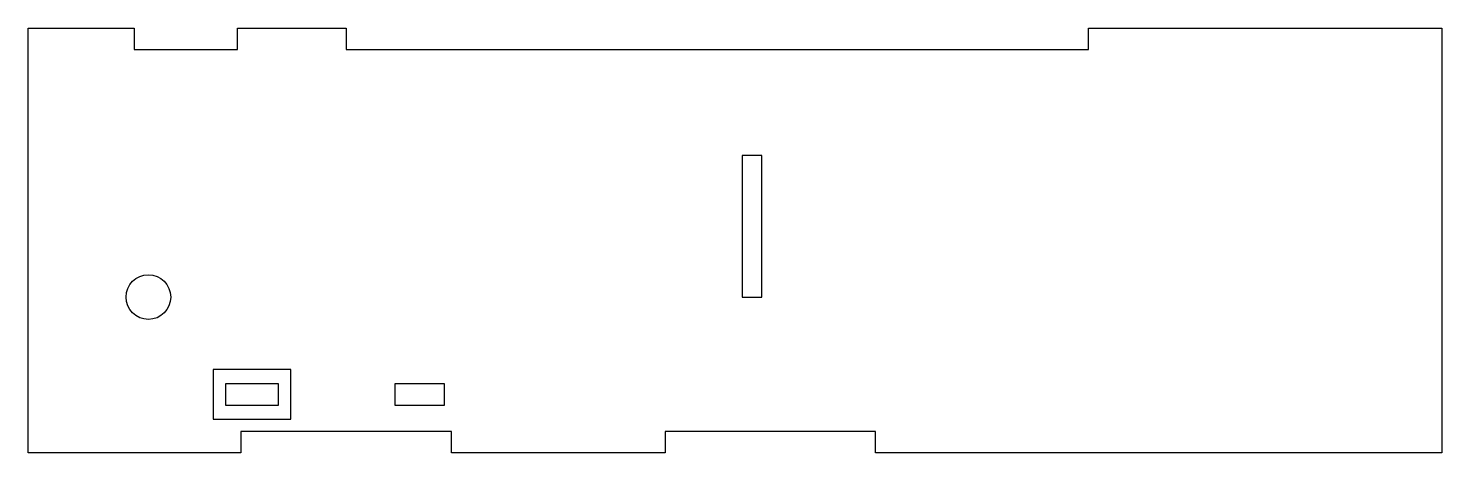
# Model space of a CAD drawing. Header units: millimetres. Extents: x -100 to 100, y 55 to 115.
import ezdxf

# ---------------------------------------------------------------- set-up
doc = ezdxf.new("R2010")
doc.units = ezdxf.units.MM
doc.layers.get('0').update_dxf_attribs({"linetype": 'CONTINUOUS'})

msp = doc.modelspace()

# ---------------------------------------------------------------- linework, layer by layer
for points in [[(50, 112), (50, 115), (100, 115), (100, 55), (19.9, 55), (19.9, 58), (-9.9, 58), (-9.9, 55), (-40.1, 55), (-40.1, 58), (-69.9, 58), (-69.9, 55), (-100, 55), (-100, 115), (-85, 115), (-85, 112), (-70.4, 112), (-70.4, 115), (-55, 115), (-55, 112)], [(3.8, 77), (3.8, 97), (1, 97), (1, 77)], [(-62.86, 66.74), (-73.86, 66.74), (-73.86, 59.74), (-62.86, 59.74)], [(-72.11, 61.74), (-64.61, 61.74), (-64.61, 64.74), (-72.11, 64.74)], [(-48.11, 61.74), (-41.11, 61.74), (-41.11, 64.74), (-48.11, 64.74)]]:
    msp.add_lwpolyline(points, close=True)
msp.add_circle((-83, 77), 3.16)

doc.saveas('drawing.dxf')
